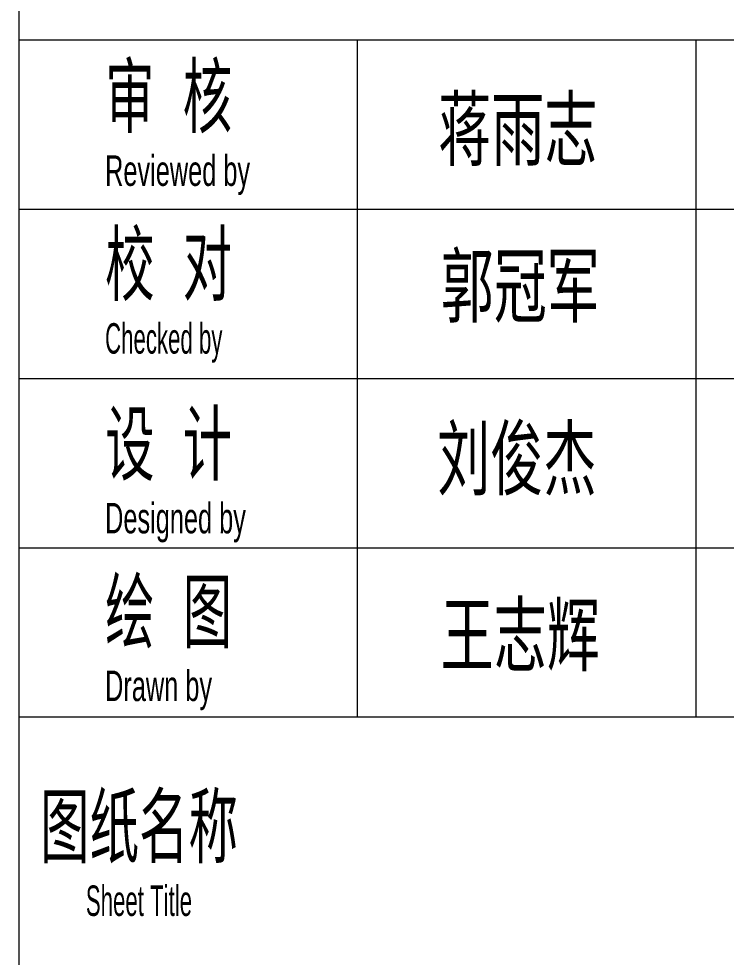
# Model space of a CAD drawing. Header units: millimetres. Extents: x 5 to 599, y 5 to 425.
# Drawn here: x 539.9 to 569.41, y 93.81 to 132.98 of the extents above; entities that cross this region are included whole.
import ezdxf

# ---------------------------------------------------------------- set-up
doc = ezdxf.new("R2010")
doc.units = ezdxf.units.MM
doc.linetypes.add('XKITLINE00', pattern=[0])
doc.layers.add('OtherObjectType', color=1, linetype='Continuous', lineweight=0)
doc.styles.add('$TD_AUDIT_GENERATED_(8D)', font='ARIAL.TTF')
doc.styles.add('Arial', font='arial.ttf')

# ---------------------------------------------------------------- blocks, each defined once
blk = doc.blocks.new('*A3')
at = {"layer": 'OtherObjectType', "color": 7, "linetype": 'XKITLINE00', "lineweight": 0}
for p, q in [((539.9, 420.298), (539.9, 9.6)), ((539.9, 132.09), (593.969, 132.09)), ((554.026, 103.838), (554.026, 132.09)), ((568.152, 103.838), (568.152, 132.09)), ((539.9, 125.027), (593.969, 125.027)), ((539.9, 117.964), (593.969, 117.964)), ((539.9, 110.901), (593.969, 110.901)), ((539.9, 103.838), (593.969, 103.838))]:
    blk.add_line(p, q, dxfattribs=at)
at = {"layer": 'OtherObjectType', "color": 7}
for s, height, style, width, p in [('审  核', 2.5427, '$TD_AUDIT_GENERATED_(8D)', 0.595, (543.5, 128.476)), ('蒋雨志', 2.5427, 'Arial', 0.6375, (557.4, 127.1)), ('Reviewed by', 1.27134, '$TD_AUDIT_GENERATED_(8D)', 0.595, (543.5, 126)), ('校  对', 2.5427, '$TD_AUDIT_GENERATED_(8D)', 0.595, (543.5, 121.476)), ('郭冠军', 2.5427, 'Arial', 0.6375, (557.503, 120.563)), ('Checked by', 1.2713, '$TD_AUDIT_GENERATED_(8D)', 0.522006, (543.5, 119)), ('设  计', 2.5427, '$TD_AUDIT_GENERATED_(8D)', 0.595, (543.5, 113.976)), ('刘俊杰', 2.5427, 'Arial', 0.6375, (557.358, 113.357)), ('Designed by', 1.27134, '$TD_AUDIT_GENERATED_(8D)', 0.595, (543.5, 111.5)), ('绘  图', 2.5427, '$TD_AUDIT_GENERATED_(8D)', 0.595, (543.5, 106.976)), ('王志辉', 2.5427, 'Arial', 0.6375, (557.5, 106)), ('Drawn by', 1.2713, '$TD_AUDIT_GENERATED_(8D)', 0.595, (543.5, 104.5)), ('图纸名称', 2.5427, '$TD_AUDIT_GENERATED_(8D)', 0.595, (540.79, 98.01)), ('Sheet Title', 1.27134, '$TD_AUDIT_GENERATED_(8D)', 0.522006, (542.697, 95.532))]:
    blk.add_text(s, height=height, dxfattribs=dict(at, style=style, width=width)).set_placement(p)

msp = doc.modelspace()

# ---------------------------------------------------------------- block references
at = {"lineweight": 0}
msp.add_blockref('*A3', (0, 0), dxfattribs=at)

doc.saveas('drawing.dxf')
